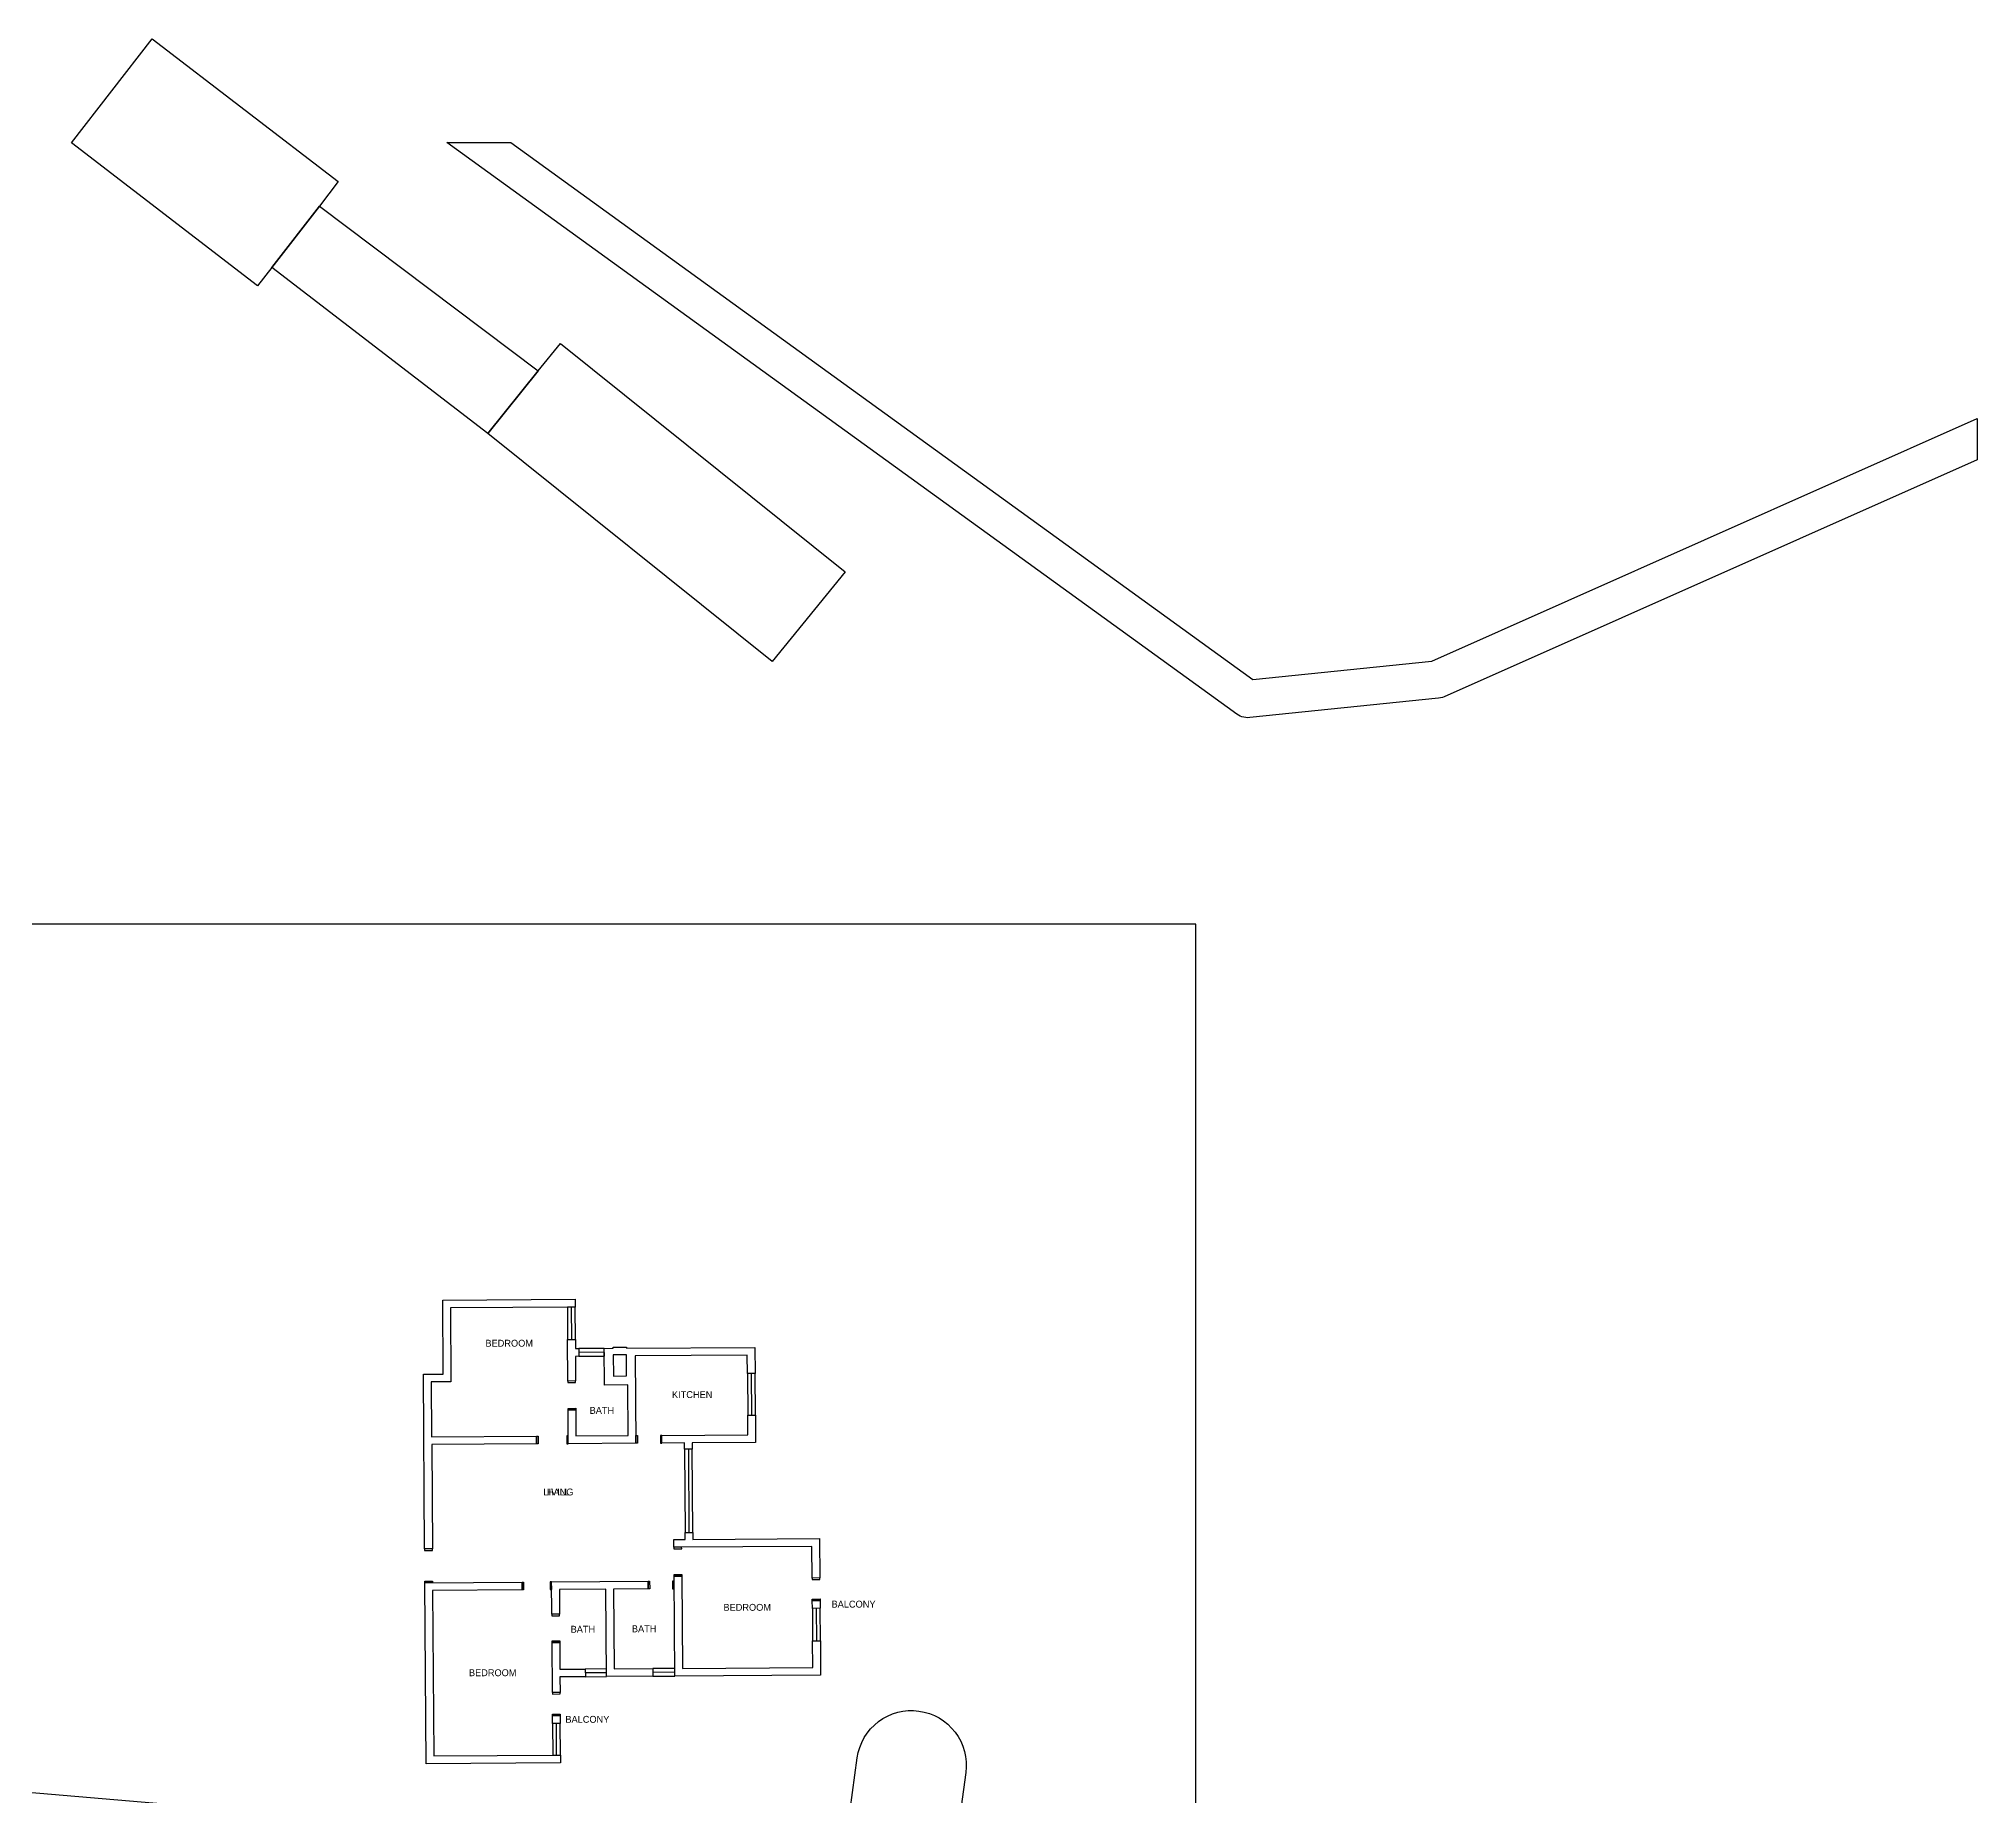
# Model space of a CAD drawing. Header units: centimetres. Extents: x 117202 to 132010, y -43374 to -16879.
# Drawn here: x 122796 to 128996, y -22500 to -16879 of the extents above; entities that cross this region are included whole.
import ezdxf

# ---------------------------------------------------------------- set-up
doc = ezdxf.new("R2010")
doc.units = ezdxf.units.CM
for name, color, linetype in [('C-BLDG-EXST', 7, 'Continuous'), ('C-ROAD', 7, 'Continuous'), ('DOORS', 7, 'Continuous'), ('TEXT', 7, 'Continuous'), ('V-PROP-LINE', 7, 'Continuous'), ('WALLS', 7, 'Continuous'), ('WINDOWS', 7, 'Continuous')]:
    doc.layers.add(name, color=color, linetype=linetype)

msp = doc.modelspace()

# ---------------------------------------------------------------- linework, layer by layer
at = {"layer": 'C-BLDG-EXST'}
for points in [[(123158.3, -16878.9), (123753.5, -17335.4), (123693.2, -17413.9), (123541.2, -17610.7), (123495.8, -17669.3), (122899.9, -17211.6)], [(123541.2, -17610.7), (123693.2, -17413.9), (124393.4, -17941.2), (124231.7, -18141.3)], [(124231.7, -18141.3), (124393.4, -17941.2), (124464.9, -17853.9), (125375.1, -18583.4), (125142, -18870.8)]]:
    msp.add_lwpolyline(points, close=True, dxfattribs=at)
at = {"layer": 'C-ROAD'}
msp.add_lwpolyline([(126679.7, -18928.2), (127251.5, -18869.6), (128996.4, -18093.7), (128996.4, -18225), (127291.5, -18983.1), (127285.6, -18985.4), (127279.5, -18987), (127273.3, -18988), (126669.2, -19049.9), (126662.9, -19050.2), (126656.7, -19049.9), (126650.5, -19048.9), (126644.5, -19047.3), (126638.7, -19045), (126633.1, -19042.2), (126627.9, -19038.8), (124101.2, -17210.3), (124305.9, -17210.3), (126679.7, -18928.2)], close=True, dxfattribs=at)
msp.add_lwpolyline([(121712.1, -22396.9), (125368.3, -22709.6), (125414, -22376.6), (125417.2, -22359.7), (125422, -22343.2), (125428.4, -22327.3), (125436.4, -22312), (125445.7, -22297.7), (125456.5, -22284.3), (125468.5, -22272), (125481.7, -22261), (125495.8, -22251.3), (125510.9, -22243), (125526.7, -22236.3), (125543.1, -22231.1), (125559.9, -22227.6), (125576.9, -22225.7), (125594.1, -22225.5), (125611.2, -22227), (125628.1, -22230.2), (125644.6, -22235), (125660.5, -22241.4), (125675.8, -22249.3), (125690.1, -22258.7), (125703.5, -22269.4), (125715.8, -22281.4), (125726.8, -22294.6), (125736.5, -22308.8), (125744.8, -22323.8), (125751.5, -22339.6), (125756.7, -22356), (125760.2, -22372.8), (125762.1, -22389.9), (125762.3, -22407.1), (125760.8, -22424.2), (125717.2, -22741.9)], dxfattribs=at)
at = {"layer": 'DOORS'}
for points in [[(124488.2, -21171.7), (124488.2, -21176.7), (124513, -21176.5), (124513, -21171.5)], [(124488.8, -21264.1), (124488.8, -21259.1), (124513.5, -21258.9), (124513.6, -21263.9)], [(124388, -21348.1), (124393, -21348.1), (124393.1, -21372.8), (124388.1, -21372.9)], [(124489.3, -21347.4), (124484.3, -21347.4), (124484.5, -21372.2), (124489.5, -21372.2)], [(124705.6, -21346), (124710.6, -21345.9), (124710.8, -21370.7), (124705.8, -21370.8)], [(124788.9, -21345.4), (124783.9, -21345.5), (124784.1, -21370.2), (124789.1, -21370.2)], [(124029.9, -21708.6), (124029.9, -21713.6), (124054.7, -21713.5), (124054.7, -21708.5)], [(124827.4, -21703.4), (124827.4, -21708.4), (124852.2, -21708.2), (124852.1, -21703.2)], [(124030.6, -21816.8), (124030.6, -21811.8), (124055.4, -21811.6), (124055.4, -21816.6)], [(124341.5, -21814.7), (124346.5, -21814.7), (124346.7, -21839.5), (124341.7, -21839.5)], [(124436.1, -21814.1), (124431.1, -21814.1), (124431.3, -21838.9), (124436.3, -21838.9)], [(124744.7, -21812), (124749.7, -21812), (124749.9, -21836.8), (124744.9, -21836.8)], [(124828.1, -21811.5), (124823.1, -21811.5), (124823.2, -21836.3), (124828.2, -21836.3)], [(124828, -21795.7), (124827.9, -21790.7), (124852.7, -21790.6), (124852.8, -21795.6)], [(125269.6, -21801.8), (125269.6, -21806.8), (125294.4, -21806.6), (125294.3, -21801.6)], [(125270, -21873.9), (125270, -21868.9), (125294.8, -21868.7), (125294.8, -21873.7)], [(124436.8, -21917.7), (124436.8, -21922.7), (124461.6, -21922.6), (124461.6, -21917.6)], [(124437.4, -22007.8), (124437.4, -22002.8), (124462.1, -22002.7), (124462.2, -22007.7)], [(124438.5, -22167.8), (124438.5, -22172.8), (124463.3, -22172.6), (124463.2, -22167.6)], [(124438.9, -22242.1), (124438.9, -22237.1), (124463.7, -22236.9), (124463.7, -22241.9)]]:
    msp.add_lwpolyline(points, close=True, dxfattribs=at)
at = {"layer": 'V-PROP-LINE'}
msp.add_lwpolyline([(121073.6, -36731.5), (126496.4, -36731.5), (126496.4, -19710.3), (121073.6, -19710.3)], close=True, dxfattribs=at)
at = {"layer": 'WALLS'}
for p, q in [((124087.7, -20913), (124511.2, -20910.2)), ((124089.3, -21149.6), (124087.7, -20913)), ((124511.4, -20935), (124112.7, -20937.6)), ((124112.7, -20937.6), (124114.2, -21174.2)), ((124511.2, -20910.2), (124511.4, -20935)), ((124487.3, -21038.8), (124512.1, -21038.6)), ((124488.2, -21171.7), (124487.3, -21038.8)), ((124512.1, -21038.6), (124512.3, -21067.9)), ((124512.3, -21067.9), (124523.5, -21067.8)), ((124523.5, -21067.8), (124523.7, -21092.6)), ((124604.6, -21067.3), (124633.2, -21067.1)), ((124605.4, -21184.4), (124604.6, -21067.3)), ((124633.2, -21063.3), (124675.2, -21063.1)), ((124633.2, -21067.1), (124633.2, -21063.3)), ((124675.2, -21063.1), (124675.2, -21066.8)), ((124675.2, -21066.8), (125086.7, -21064.1)), ((125086.7, -21064.1), (125087.3, -21147.5)), ((124523.7, -21092.6), (124512.4, -21092.7)), ((124512.4, -21092.7), (124513, -21171.5)), ((124675.3, -21087.8), (124633.3, -21088.1)), ((124633.3, -21088.1), (124633.8, -21155.7)), ((124675.8, -21155.4), (124675.3, -21087.8)), ((125062.1, -21089.1), (124703.9, -21091.4)), ((124703.9, -21091.4), (124705.8, -21370.8)), ((125062.5, -21147.6), (125062.1, -21089.1)), ((124026.2, -21150), (124089.3, -21149.6)), ((124029.9, -21708.6), (124026.2, -21150)), ((124114.2, -21174.2), (124051.2, -21174.6)), ((124051.2, -21174.6), (124052.3, -21350.3)), ((124513, -21171.5), (124488.2, -21171.7)), ((124679.7, -21184), (124605.4, -21184.4)), ((124633.8, -21155.7), (124675.8, -21155.4)), ((124680.8, -21346.1), (124679.7, -21184)), ((125087.3, -21147.5), (125062.5, -21147.6)), ((124488.8, -21264.1), (124513.6, -21263.9)), ((124489.5, -21372.2), (124488.8, -21264.1)), ((124513.6, -21263.9), (124514.1, -21347.2)), ((125063.4, -21280.5), (125088.1, -21280.4)), ((125063.8, -21343.6), (125063.4, -21280.5)), ((125088.1, -21280.4), (125088.7, -21368.2)), ((124052.3, -21350.3), (124388, -21348.1)), ((124388.1, -21372.9), (124052.5, -21375.1)), ((124052.5, -21375.1), (124054.7, -21708.5)), ((124388, -21348.1), (124388.1, -21372.9)), ((124705.8, -21370.8), (124489.5, -21372.2)), ((124514.1, -21347.2), (124680.8, -21346.1)), ((124788.9, -21345.4), (125063.8, -21343.6)), ((124789.1, -21370.2), (124788.9, -21345.4)), ((124861.2, -21369.7), (124789.1, -21370.2)), ((124861.3, -21390), (124861.2, -21369.7)), ((124886.1, -21389.8), (124861.3, -21390)), ((125088.7, -21368.2), (124886, -21369.6)), ((124886, -21369.6), (124886.1, -21389.8)), ((124827.2, -21678.6), (124863.2, -21678.3)), ((124827.4, -21703.4), (124827.2, -21678.6)), ((125268.9, -21700.4), (124827.4, -21703.4)), ((124863.1, -21655.8), (124887.9, -21655.7)), ((124863.2, -21678.3), (124863.1, -21655.8)), ((124887.9, -21655.7), (124888, -21678.2)), ((124888, -21678.2), (125293.5, -21675.5)), ((125269.6, -21801.8), (125268.9, -21700.4)), ((125293.5, -21675.5), (125294.3, -21801.6)), ((124054.7, -21708.5), (124029.9, -21708.6)), ((124030.6, -21816.8), (124341.5, -21814.7)), ((124034.5, -22395.7), (124030.6, -21816.8)), ((124341.5, -21814.7), (124341.7, -21839.5)), ((124436.1, -21814.1), (124744.7, -21812)), ((124436.8, -21917.7), (124436.1, -21814.1)), ((124744.7, -21812), (124744.9, -21836.8)), ((124828, -21795.7), (124852.8, -21795.6)), ((124830.1, -22115.6), (124828, -21795.7)), ((124852.8, -21795.6), (124854.7, -22090.7)), ((125294.3, -21801.6), (125269.6, -21801.8)), ((124341.7, -21839.5), (124055.6, -21841.4)), ((124055.6, -21841.4), (124059.1, -22370.8)), ((124609.7, -21837.7), (124461.1, -21838.7)), ((124461.1, -21838.7), (124461.6, -21917.6)), ((124611.6, -22117.1), (124609.7, -21837.7)), ((124744.9, -21836.8), (124634.5, -21837.6)), ((124634.5, -21837.6), (124636.2, -22092.1)), ((125270, -21873.9), (125294.8, -21873.7)), ((125270.2, -21898.7), (125270, -21873.9)), ((125294.8, -21873.7), (125295, -21898.5)), ((124461.6, -21917.6), (124436.8, -21917.7)), ((125295, -21898.5), (125270.2, -21898.7)), ((124437.4, -22007.8), (124462.2, -22007.7)), ((124438.5, -22167.8), (124437.4, -22007.8)), ((124462.2, -22007.7), (124462.7, -22093.3)), ((125270.9, -22002.3), (125295.7, -22002.1)), ((125271.5, -22087.9), (125270.9, -22002.3)), ((125295.7, -22002.1), (125296.4, -22112.5)), ((124462.7, -22093.3), (124543.8, -22092.7)), ((124544, -22117.5), (124462.9, -22118)), ((124462.9, -22118), (124463.2, -22167.6)), ((124543.8, -22092.7), (124544, -22117.5)), ((124760.3, -22116.1), (124611.6, -22117.1)), ((124636.2, -22092.1), (124760.1, -22091.3)), ((124760.1, -22091.3), (124760.3, -22116.1)), ((125296.4, -22112.5), (124830.1, -22115.6)), ((124854.7, -22090.7), (125271.5, -22087.9)), ((124463.2, -22167.6), (124438.5, -22167.8)), ((124438.9, -22242.1), (124463.7, -22241.9)), ((124439.1, -22266.9), (124438.9, -22242.1)), ((124463.7, -22241.9), (124463.9, -22266.7)), ((124463.9, -22266.7), (124439.1, -22266.9)), ((124059.1, -22370.8), (124464.6, -22368.1)), ((124464.6, -22368.1), (124464.7, -22392.9)), ((124464.7, -22392.9), (124034.5, -22395.7))]:
    msp.add_line(p, q, dxfattribs=at)
at = {"layer": 'WINDOWS'}
for p, q in [((124499, -20935.1), (124499.7, -21038.7)), ((124604.7, -21079.7), (124523.6, -21080.2)), ((125074.9, -21147.5), (125075.7, -21280.4)), ((124873.7, -21389.9), (124875.5, -21655.7)), ((125282.6, -21898.6), (125283.3, -22002.2)), ((124611.5, -22104.7), (124543.9, -22105.1)), ((124830, -22103.2), (124760.2, -22103.7)), ((124452.2, -22368.2), (124451.5, -22266.8))]:
    msp.add_line(p, q, dxfattribs=at)
for points in [[(124486.6, -20935.2), (124487.3, -21038.8), (124512.1, -21038.6), (124511.4, -20935)], [(124604.6, -21067.3), (124523.5, -21067.8), (124523.7, -21092.6), (124604.8, -21092.1)], [(125062.5, -21147.6), (125063.4, -21280.5), (125088.1, -21280.4), (125087.3, -21147.5)], [(124861.3, -21390), (124863.1, -21655.8), (124887.9, -21655.7), (124886.1, -21389.8)], [(125270.2, -21898.7), (125270.9, -22002.3), (125295.7, -22002.1), (125295, -21898.5)], [(124611.4, -22092.3), (124543.8, -22092.7), (124544, -22117.5), (124611.6, -22117.1)], [(124829.9, -22090.8), (124760.1, -22091.3), (124760.3, -22116.1), (124830.1, -22115.6)], [(124464.6, -22368.1), (124463.9, -22266.7), (124439.1, -22266.9), (124439.8, -22368.3)]]:
    msp.add_lwpolyline(points, close=True, dxfattribs=at)

# ---------------------------------------------------------------- texts
at = {"layer": 'TEXT', "char_height": 22, "attachment_point": 5}
for s, insert in [('BEDROOM', (124300.4, -21050.9)), ('KITCHEN', (124885.7, -21215.3)), ('BATH', (124596.9, -21265.6)), ('LIVING', (124457.9, -21526.7)), ('HALL', (124457.9, -21526.7)), ('BEDROOM', (125061.8, -21895.6)), ('BALCONY', (125401.9, -21885.4)), ('BATH', (124536.2, -21965.5)), ('BATH', (124732.2, -21964.2)), ('BEDROOM', (124247.7, -22104.8)), ('BALCONY', (124550.5, -22253.8))]:
    msp.add_mtext(s, dxfattribs=dict(at, insert=insert))

doc.saveas('drawing.dxf')
